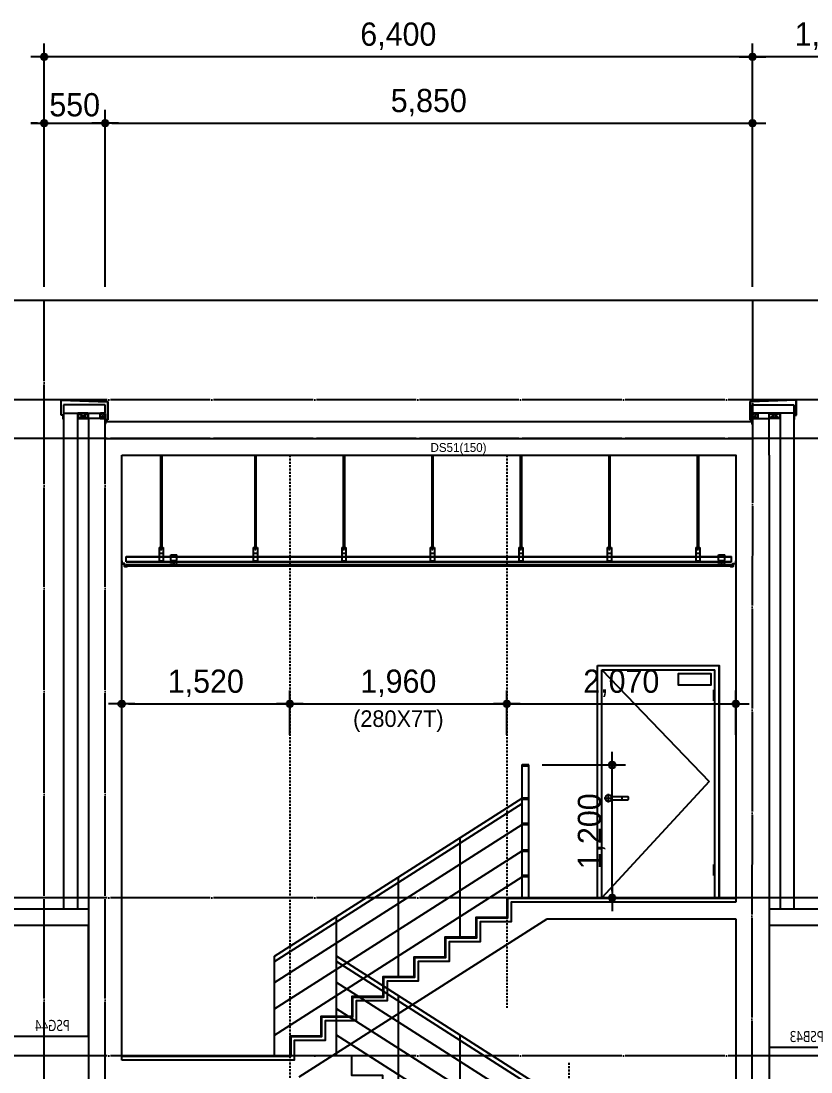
# Model space of a CAD drawing. Header units: millimetres. Extents: x 11948722 to 13111668, y -10771712 to -10232988.
# Drawn here: x 12511806 to 12518945, y -10537522 to -10528025 of the extents above; entities that cross this region are included whole.
import ezdxf
from ezdxf.enums import TextEntityAlignment as Align

# ---------------------------------------------------------------- set-up
doc = ezdxf.new("R2010")
doc.units = ezdxf.units.MM
doc.header["$LTSCALE"] = 150
doc.header["$MEASUREMENT"] = 0
for name, pattern in [('CEN', [6.2, 6, -0.1, 0, -0.1]), ('Xref-계단단면도$0$CENTERk1', [12.3, 10, -1, 0.3, -1]), ('Xref-계단단면도$0$H', [1, 0.6, -0.4]), ('Xref-계단단면도$0$HIDDEN', [0.375, 0.25, -0.125])]:
    doc.linetypes.add(name, pattern=pattern)
doc.layers.get('0').update_dxf_attribs({"linetype": 'CONTINUOUS'})
doc.layers.get('Defpoints').update_dxf_attribs({"color": 117, "linetype": 'CONTINUOUS'})
for name, color, linetype in [('252', 252, 'CONTINUOUS'), ('A-FIN-4', 9, 'CONTINUOUS'), ('A-중심선', 10, 'CEN'), ('CON-C', 2, 'CONTINUOUS'), ('ELE-8', 8, 'CONTINUOUS'), ('FIN-1', 9, 'CONTINUOUS'), ('PIR판넬', 4, 'CONTINUOUS'), ('Xref-계단단면도$0$3 dim0', 7, 'CONTINUOUS'), ('Xref-계단단면도$0$4', 4, 'CONTINUOUS'), ('Xref-계단단면도$0$8', 8, 'CONTINUOUS'), ('Xref-계단단면도$0$A-CEIL', 6, 'CONTINUOUS'), ('Xref-계단단면도$0$A-DIM', 7, 'CONTINUOUS'), ('Xref-계단단면도$0$CEN', 1, 'CONTINUOUS'), ('Xref-계단단면도$0$Dimtxt_011-237-1261', 253, 'CONTINUOUS'), ('Xref-계단단면도$0$FIN', 5, 'CONTINUOUS'), ('Xref-계단단면도$0$square', 143, 'CONTINUOUS'), ('Xref-계단단면도$0$stru_011-237-1261', 3, 'CONTINUOUS'), ('판넬_PIR 우레탄', 4, 'CONTINUOUS')]:
    doc.layers.add(name, color=color, linetype=linetype)
doc.styles.get("Standard").update_dxf_attribs({"font": 'NanumGothic.ttf'})
doc.styles.add('Xref-계단단면도$0$나눔고딕 Se', font='')
doc.styles.add('Xref-계단단면도$0$돋움', font='')
doc.styles.get('Xref-계단단면도$0$나눔고딕 Se').set_extended_font_data('Dotum')
doc.styles.get('Xref-계단단면도$0$돋움').set_extended_font_data('Dotum')
doc.dimstyles.new('Xref-계단단면도$0$A1-100', dxfattribs={"dimtxt": 3, "dimasz": 1, "dimexe": 2, "dimexo": 2, "dimgap": 1, "dimtad": 1, "dimdec": 0, "dimzin": 12, "dimdsep": 46, "dimlunit": 6, "dimtxsty": 'Xref-계단단면도$0$나눔고딕 Se', "dimblk1": 'Xref-계단단면도$0$DIMDOT', "dimblk2": 'Xref-계단단면도$0$DIMDOT', "dimsah": 1, "dimcen": -1, "dimdle": 2, "dimclrd": 256, "dimclre": 256, "dimclrt": 3, "dimadec": 0, "dimazin": 0, "dimtfac": 1, "dimtdec": 0, "dimtix": 1, "dimtmove": 2, "dimatfit": 3, "dimldrblk": 'Xref-계단단면도$0$DIMDOT', "dimfxl": 1, "dimtvp": 1, "dimtolj": 1, "dimtzin": 12, "dimlwd": -1, "dimlwe": -1, "dimarcsym": 0})

# ---------------------------------------------------------------- blocks, each defined once
blk = doc.blocks.new('Xref-계단단면도$0$DIMDOT')
at = {"color": 0}
blk.add_line((-2, 0), (2, 0), dxfattribs=at)
for radius in [0.5, 0.25]:
    blk.add_circle((0, 0), radius, dxfattribs=at)
blk = doc.blocks.new('*D956')
at = {"layer": 'Defpoints', "color": 0, "ltscale": 1200}
for p in [(12512015.8, -10528348.2), (12512015.8, -10530548.2), (12518415.8, -10530548.2)]:
    blk.add_point(p, dxfattribs=at)
at = {"layer": 'Xref-계단단면도$0$3 dim0'}
for p, q in [((12512015.8, -10530428.2), (12512015.8, -10528228.2)), ((12518415.8, -10530428.2), (12518415.8, -10528228.2)), ((12518355.8, -10528348.2), (12512075.8, -10528348.2))]:
    blk.add_line(p, q, dxfattribs=at)
at = {"layer": 'Xref-계단단면도$0$3 dim0', "ltscale": 1200, "xscale": 60, "yscale": 60, "zscale": 60, "rotation": 180}
blk.add_blockref('Xref-계단단면도$0$DIMDOT', (12512015.8, -10528348.2), dxfattribs=at)
at = {"layer": 'Xref-계단단면도$0$3 dim0', "ltscale": 1200, "xscale": 60, "yscale": 60, "zscale": 60}
blk.add_blockref('Xref-계단단면도$0$DIMDOT', (12518415.8, -10528348.2), dxfattribs=at)
at = {"layer": 'Xref-계단단면도$0$3 dim0', "color": 3, "ltscale": 1200, "insert": (12515215.8, -10528162.8), "char_height": 210, "attachment_point": 5, "style": 'Xref-계단단면도$0$나눔고딕 Se'}
blk.add_mtext('\\A1;6,400', dxfattribs=at)
blk = doc.blocks.new('*D961')
at = {"layer": 'Defpoints', "color": 0, "ltscale": 1200}
for p in [(12512565.8, -10528948.2), (12512015.8, -10530548.2), (12512565.8, -10530548.2)]:
    blk.add_point(p, dxfattribs=at)
at = {"layer": 'Xref-계단단면도$0$3 dim0'}
for p, q in [((12512015.8, -10530428.2), (12512015.8, -10528828.2)), ((12512565.8, -10530428.2), (12512565.8, -10528828.2)), ((12511955.8, -10528948.2), (12511895.8, -10528948.2)), ((12512015.8, -10528948.2), (12512565.8, -10528948.2)), ((12512625.8, -10528948.2), (12512685.8, -10528948.2))]:
    blk.add_line(p, q, dxfattribs=at)
at = {"layer": 'Xref-계단단면도$0$3 dim0', "ltscale": 1200, "xscale": 60, "yscale": 60, "zscale": 60}
blk.add_blockref('Xref-계단단면도$0$DIMDOT', (12512015.8, -10528948.2), dxfattribs=at)
at = {"layer": 'Xref-계단단면도$0$3 dim0', "ltscale": 1200, "xscale": 60, "yscale": 60, "zscale": 60, "rotation": 180}
blk.add_blockref('Xref-계단단면도$0$DIMDOT', (12512565.8, -10528948.2), dxfattribs=at)
at = {"layer": 'Xref-계단단면도$0$3 dim0', "color": 3, "ltscale": 1200, "insert": (12512290.8, -10528783), "char_height": 210, "attachment_point": 5, "style": 'Xref-계단단면도$0$나눔고딕 Se'}
blk.add_mtext('\\A1;550', dxfattribs=at)
blk = doc.blocks.new('*D962')
at = {"layer": 'Defpoints', "color": 0, "ltscale": 1200}
for p in [(12518415.8, -10528948.2), (12512565.8, -10530548.2), (12518415.8, -10530548.2)]:
    blk.add_point(p, dxfattribs=at)
at = {"layer": 'Xref-계단단면도$0$3 dim0'}
for p, q in [((12512565.8, -10530428.2), (12512565.8, -10528828.2)), ((12518415.8, -10530428.2), (12518415.8, -10528828.2)), ((12512625.8, -10528948.2), (12518355.8, -10528948.2))]:
    blk.add_line(p, q, dxfattribs=at)
at = {"layer": 'Xref-계단단면도$0$3 dim0', "ltscale": 1200, "xscale": 60, "yscale": 60, "zscale": 60, "rotation": 180}
blk.add_blockref('Xref-계단단면도$0$DIMDOT', (12512565.8, -10528948.2), dxfattribs=at)
at = {"layer": 'Xref-계단단면도$0$3 dim0', "ltscale": 1200, "xscale": 60, "yscale": 60, "zscale": 60}
blk.add_blockref('Xref-계단단면도$0$DIMDOT', (12518415.8, -10528948.2), dxfattribs=at)
at = {"layer": 'Xref-계단단면도$0$3 dim0', "color": 3, "ltscale": 1200, "insert": (12515490.8, -10528762.8), "char_height": 210, "attachment_point": 5, "style": 'Xref-계단단면도$0$나눔고딕 Se'}
blk.add_mtext('\\A1;5,850', dxfattribs=at)
blk = doc.blocks.new('*D1027')
at = {"layer": 'Defpoints', "color": 0, "lineweight": -3, "ltscale": 1200}
for p in [(12514235.8, -10534195.8), (12512715.8, -10534595.8), (12514235.8, -10534595.8)]:
    blk.add_point(p, dxfattribs=at)
at = {"layer": 'Xref-계단단면도$0$3 dim0'}
for p, q in [((12512715.8, -10534475.8), (12512715.8, -10534075.8)), ((12514235.8, -10534475.8), (12514235.8, -10534075.8)), ((12512775.8, -10534195.8), (12514175.8, -10534195.8))]:
    blk.add_line(p, q, dxfattribs=at)
at = {"layer": 'Xref-계단단면도$0$3 dim0', "ltscale": 1200, "xscale": 60, "yscale": 60, "zscale": 60, "rotation": 180}
blk.add_blockref('Xref-계단단면도$0$DIMDOT', (12512715.8, -10534195.8), dxfattribs=at)
at = {"layer": 'Xref-계단단면도$0$3 dim0', "ltscale": 1200, "xscale": 60, "yscale": 60, "zscale": 60}
blk.add_blockref('Xref-계단단면도$0$DIMDOT', (12514235.8, -10534195.8), dxfattribs=at)
at = {"layer": 'Xref-계단단면도$0$3 dim0', "color": 3, "ltscale": 1200, "insert": (12513475.8, -10534010.4), "char_height": 210, "attachment_point": 5, "style": 'Xref-계단단면도$0$나눔고딕 Se'}
blk.add_mtext('\\A1;1,520', dxfattribs=at)
blk = doc.blocks.new('*D1028')
at = {"layer": 'Defpoints', "color": 0, "lineweight": -3, "ltscale": 1200}
for p in [(12516195.8, -10534195.8), (12514235.8, -10534595.8), (12516195.8, -10534595.8)]:
    blk.add_point(p, dxfattribs=at)
at = {"layer": 'Xref-계단단면도$0$3 dim0'}
for p, q in [((12514235.8, -10534475.8), (12514235.8, -10534075.8)), ((12516195.8, -10534475.8), (12516195.8, -10534075.8)), ((12514295.8, -10534195.8), (12516135.8, -10534195.8))]:
    blk.add_line(p, q, dxfattribs=at)
at = {"layer": 'Xref-계단단면도$0$3 dim0', "ltscale": 1200, "xscale": 60, "yscale": 60, "zscale": 60, "rotation": 180}
blk.add_blockref('Xref-계단단면도$0$DIMDOT', (12514235.8, -10534195.8), dxfattribs=at)
at = {"layer": 'Xref-계단단면도$0$3 dim0', "ltscale": 1200, "xscale": 60, "yscale": 60, "zscale": 60}
blk.add_blockref('Xref-계단단면도$0$DIMDOT', (12516195.8, -10534195.8), dxfattribs=at)
at = {"layer": 'Xref-계단단면도$0$3 dim0', "color": 3, "ltscale": 1200, "char_height": 210, "attachment_point": 5, "style": 'Xref-계단단면도$0$나눔고딕 Se'}
for s, insert in [('\\A1;1,960', (12515215.8, -10534010.4)), ('\\H0.714286x;(280X7T)', (12515215.8, -10534352))]:
    blk.add_mtext(s, dxfattribs=dict(at, insert=insert))
blk = doc.blocks.new('*D1029')
at = {"layer": 'Defpoints', "color": 0, "lineweight": -3, "ltscale": 1200}
for p in [(12518265.8, -10534195.8), (12516195.8, -10534595.8), (12518265.8, -10534595.8)]:
    blk.add_point(p, dxfattribs=at)
at = {"layer": 'Xref-계단단면도$0$3 dim0'}
for p, q in [((12516195.8, -10534475.8), (12516195.8, -10534075.8)), ((12518265.8, -10534475.8), (12518265.8, -10534075.8)), ((12516255.8, -10534195.8), (12518205.8, -10534195.8))]:
    blk.add_line(p, q, dxfattribs=at)
at = {"layer": 'Xref-계단단면도$0$3 dim0', "ltscale": 1200, "xscale": 60, "yscale": 60, "zscale": 60, "rotation": 180}
blk.add_blockref('Xref-계단단면도$0$DIMDOT', (12516195.8, -10534195.8), dxfattribs=at)
at = {"layer": 'Xref-계단단면도$0$3 dim0', "ltscale": 1200, "xscale": 60, "yscale": 60, "zscale": 60}
blk.add_blockref('Xref-계단단면도$0$DIMDOT', (12518265.8, -10534195.8), dxfattribs=at)
at = {"layer": 'Xref-계단단면도$0$3 dim0', "color": 3, "ltscale": 1200, "insert": (12517230.8, -10534010.4), "char_height": 210, "attachment_point": 5, "style": 'Xref-계단단면도$0$나눔고딕 Se'}
blk.add_mtext('\\A1;2,070', dxfattribs=at)
blk = doc.blocks.new('A$C52377B3B')
at = {"layer": 'ELE-8', "ltscale": 300}
for p, q in [((-1100, 2100), (0, 2100)), ((-1100, 0), (-1100, 2100)), ((0, 0), (0, 2100)), ((-1060, 2060), (-90, 1050)), ((-1060, 2060), (-40, 2060)), ((-1060, 0), (-1060, 2060)), ((-40, 0), (-40, 2060)), ((-50, 1880), (-40, 1880)), ((-50, 1780), (-50, 1880)), ((-50, 1780), (-40, 1780)), ((-90, 1050), (-1060, 0)), ((-1040.2, 900), (-960.2, 900)), ((-1000.2, 860), (-1000.2, 940)), ((-974.2, 915), (-824.2, 915)), ((-974.2, 885), (-824.2, 885)), ((-50, 300), (-40, 300)), ((-50, 200), (-50, 300)), ((-50, 200), (-40, 200)), ((-1100, 0), (0, 0))]:
    blk.add_line(p, q, dxfattribs=at)
blk.add_lwpolyline([(-371.5, 2022.7), (-371.5, 1923.7, 0.414214), (-371, 1923.2), (-72, 1923.2, 0.414214), (-71.5, 1923.7), (-71.5, 2022.7, 0.414214), (-72, 2023.2), (-371, 2023.2, 0.414214)], format="xyb", close=True, dxfattribs=at)
blk.add_circle((-1000.2, 900), 30, dxfattribs=at)
for start, end in [(150, 210), (330, 30)]:
    blk.add_arc((-850.2, 900), 30, start, end, dxfattribs=at)
blk = doc.blocks.new('*D1045')
at = {"layer": 'Defpoints', "color": 0, "ltscale": 1200}
for p in [(12518415.8, -10528348.2), (12518415.8, -10530548.2), (12519865.8, -10530548.2)]:
    blk.add_point(p, dxfattribs=at)
at = {"layer": 'Xref-계단단면도$0$3 dim0'}
for p, q in [((12518415.8, -10530428.2), (12518415.8, -10528228.2)), ((12519865.8, -10530428.2), (12519865.8, -10528228.2)), ((12519805.8, -10528348.2), (12518475.8, -10528348.2))]:
    blk.add_line(p, q, dxfattribs=at)
at = {"layer": 'Xref-계단단면도$0$3 dim0', "ltscale": 1200, "xscale": 60, "yscale": 60, "zscale": 60, "rotation": 180}
blk.add_blockref('Xref-계단단면도$0$DIMDOT', (12518415.8, -10528348.2), dxfattribs=at)
at = {"layer": 'Xref-계단단면도$0$3 dim0', "ltscale": 1200, "xscale": 60, "yscale": 60, "zscale": 60}
blk.add_blockref('Xref-계단단면도$0$DIMDOT', (12519865.8, -10528348.2), dxfattribs=at)
at = {"layer": 'Xref-계단단면도$0$3 dim0', "color": 3, "ltscale": 1200, "insert": (12519140.8, -10528162.8), "char_height": 210, "attachment_point": 5, "style": 'Xref-계단단면도$0$나눔고딕 Se'}
blk.add_mtext('\\A1;1,450', dxfattribs=at)
blk = doc.blocks.new('Xref-계단단면도$0$square100x50')
at = {"layer": 'Xref-계단단면도$0$CEN', "linetype": 'Xref-계단단면도$0$CENTERk1', "ltscale": 0.01}
for p, q in [((-45.4, 45.4), (45.4, 4.6)), ((-45.4, 4.6), (45.2, 45.2))]:
    blk.add_line(p, q, dxfattribs=at)
at = {"layer": 'Xref-계단단면도$0$stru_011-237-1261'}
for points in [[(50, 42, 0.414214), (42, 50), (-42, 50, 0.414214), (-50, 42), (-50, 8, 0.414214), (-42, 0), (42, 0, 0.414214), (50, 8)], [(46.8, 42, 0.414214), (42, 46.8), (-42, 46.8, 0.414214), (-46.8, 42), (-46.8, 8, 0.414214), (-42, 3.2), (42, 3.2, 0.414214), (46.8, 8)]]:
    blk.add_lwpolyline(points, format="xyb", close=True, dxfattribs=at)
blk = doc.blocks.new('Xref-계단단면도$0$square50x50x2.3')
at = {"layer": 'Xref-계단단면도$0$CEN', "linetype": 'Xref-계단단면도$0$CENTERk1', "ltscale": 0.01}
for p, q in [((-20.4, 4.6), (20.4, 45.4)), ((-20.2, 45.2), (20.4, 4.6))]:
    blk.add_line(p, q, dxfattribs=at)
at = {"layer": 'Xref-계단단면도$0$stru_011-237-1261'}
for points in [[(-17, 50, 0.414214), (-25, 42), (-25, 8, 0.414214), (-17, 0), (17, 0, 0.414214), (25, 8), (25, 42, 0.414214), (17, 50)], [(-17, 3.2), (17, 3.2, 0.414214), (21.8, 8), (21.8, 42, 0.414214), (17, 46.8), (-17, 46.8, 0.414214), (-21.8, 42), (-21.8, 8, 0.414214)]]:
    blk.add_lwpolyline(points, format="xyb", close=True, dxfattribs=at)
blk = doc.blocks.new('PSG44')
at = {"layer": 'CON-C', "ltscale": 1200, "flags": 128}
blk.add_lwpolyline([(-400, 0), (-400, 1000), (300, 1000), (300, 560), (400, 560), (400, 0)], close=True, dxfattribs=at)
at = {"layer": 'Defpoints', "color": 1, "width": 0.8}
blk.add_text('PSG44', height=99.79, dxfattribs=at).set_placement((-230.5, 96.4), align=Align.MIDDLE_LEFT)
blk = doc.blocks.new('PSB43')
at = {"layer": 'CON-C', "ltscale": 1200, "flags": 128}
blk.add_lwpolyline([(-350, 0), (-350, 660), (-250, 660), (-250, 1100), (350, 1100), (350, 0)], close=True, dxfattribs=at)
at = {"layer": 'Defpoints', "color": 1, "width": 0.8}
blk.add_text('PSB43', height=99.79, dxfattribs=at).set_placement((-144, 96.4), align=Align.MIDDLE_LEFT)
blk = doc.blocks.new('zw$3F14')
at = {"layer": 'Xref-계단단면도$0$A-CEIL', "ltscale": 1200}
for p, q in [((0, 0), (0, 1200)), ((60, 0), (60, 1200))]:
    blk.add_line(p, q, dxfattribs=at)
at = {"layer": 'Xref-계단단면도$0$A-CEIL', "color": 4, "ltscale": 1200}
for points in [[(60, 1200), (0, 1200), (0, 1191), (60, 1191)], [(60, 900), (0, 900), (0, 891), (60, 891)], [(60, 670), (0, 670), (0, 661), (60, 661)], [(60, 430), (0, 430), (0, 421), (60, 421)], [(60, 200), (0, 200), (0, 191), (60, 191)]]:
    blk.add_lwpolyline(points, close=True, dxfattribs=at)
blk = doc.blocks.new('*D3537')
at = {"layer": 'Defpoints', "color": 0, "lineweight": -3, "ltscale": 1200}
for p in [(12516395.8, -10534748.2), (12517147.8, -10534748.2), (12516395.8, -10535948.2)]:
    blk.add_point(p, dxfattribs=at)
at = {"layer": 'Xref-계단단면도$0$3 dim0'}
for p, q in [((12516515.8, -10534748.2), (12517267.8, -10534748.2)), ((12517147.8, -10535888.2), (12517147.8, -10534808.2)), ((12516515.8, -10535948.2), (12517267.8, -10535948.2))]:
    blk.add_line(p, q, dxfattribs=at)
at = {"layer": 'Xref-계단단면도$0$3 dim0', "ltscale": 1200, "xscale": 60, "yscale": 60, "zscale": 60}
for p, rotation in [((12517147.8, -10534748.2), 90), ((12517147.8, -10535948.2), 270)]:
    blk.add_blockref('Xref-계단단면도$0$DIMDOT', p, dxfattribs=dict(at, rotation=rotation))
at = {"layer": 'Xref-계단단면도$0$3 dim0', "color": 3, "ltscale": 1200, "insert": (12516962.4, -10535348.2), "char_height": 210, "attachment_point": 5, "rotation": 90, "style": 'Xref-계단단면도$0$나눔고딕 Se'}
blk.add_mtext('\\A1;1,200', dxfattribs=at)

msp = doc.modelspace()

# ---------------------------------------------------------------- linework, layer by layer
at = {"layer": '252', "ltscale": 1200, "flags": 128}
msp.add_lwpolyline([(12517015.8, -10533848.2), (12518115.8, -10533848.2), (12518115.8, -10535948.2), (12517015.8, -10535948.2)], close=True, dxfattribs=at)
at = {"layer": 'A-FIN-4'}
for p, q in [((12518415.8, -10531648.2), (12512565.8, -10531648.2)), ((12506120.5, -10536048.2), (12512415.8, -10536048.2)), ((12518565.8, -10536048.2), (12523746.5, -10536048.2))]:
    msp.add_line(p, q, dxfattribs=at)
at = {"layer": 'A-중심선'}
for p, q in [((12512015.8, -10579644.2), (12512015.8, -10530548.2)), ((12518417.1, -10530548.2), (12518365.8, -10579644.2)), ((12523746.5, -10531448.2), (12506120.5, -10531448.2)), ((12523746.5, -10531798.2), (12506120.5, -10531798.2)), ((12512565.8, -10579644.2), (12512565.8, -10531805.3)), ((12523746.5, -10535948.2), (12506120.5, -10535948.2)), ((12523746.5, -10537376.7), (12506120.5, -10537376.7))]:
    msp.add_line(p, q, dxfattribs=at)
at = {"layer": 'CON-C', "ltscale": 1200}
for p, q in [((12512415.8, -10531618.2), (12512415.8, -10535978.2)), ((12512565.8, -10531618.2), (12512415.8, -10531618.2)), ((12512565.8, -10531798.2), (12512565.8, -10531618.2)), ((12518415.8, -10531618.2), (12518415.8, -10531798.2)), ((12518415.8, -10531618.2), (12518565.8, -10531618.2)), ((12518565.8, -10531948.2), (12518565.8, -10531618.2)), ((12512565.8, -10531798.2), (12518415.8, -10531798.2)), ((12518565.8, -10531948.2), (12518565.8, -10565948.2)), ((12512415.8, -10535978.2), (12512415.8, -10543848.2)), ((12514319.5, -10537566.7), (12516559.5, -10536138.2)), ((12516559.5, -10536138.2), (12518265.8, -10536138.2))]:
    msp.add_line(p, q, dxfattribs=at)
for points in [[(12512715.8, -10531948.2), (12518265.8, -10531948.2), (12518265.8, -10535988.2)], [(12512715.8, -10537416.7), (12512715.8, -10531948.2)], [(12518265.8, -10536138.2), (12518265.8, -10538845.3)]]:
    msp.add_lwpolyline(points, dxfattribs=at)
at = {"layer": 'CON-C', "ltscale": 1200, "flags": 128}
msp.add_lwpolyline([(12518265.8, -10535988.2), (12516235.8, -10535988.2), (12516235.8, -10536166.7), (12515955.8, -10536166.7), (12515955.8, -10536345.3), (12515675.8, -10536345.3), (12515675.8, -10536523.9), (12515395.8, -10536523.9), (12515395.8, -10536702.4), (12515115.8, -10536702.4), (12515115.8, -10536881), (12514835.8, -10536881), (12514835.8, -10537059.6), (12514555.8, -10537059.6), (12514555.8, -10537238.2), (12514275.8, -10537238.2), (12514275.8, -10537416.7), (12512715.8, -10537416.7)], dxfattribs=at)
at = {"layer": 'Defpoints', "ltscale": 1200}
msp.add_lwpolyline([(12506120.5, -10530548.2), (12523746.5, -10530548.2), (12523746.5, -10580206.1), (12506120.5, -10580206.1)], close=True, dxfattribs=at)
at = {"layer": 'ELE-8', "ltscale": 300}
for p, q in [((12516895.8, -10537905.3), (12514655.8, -10536476.7)), ((12514655.8, -10537376.7), (12514655.8, -10536476.7)), ((12516895.8, -10537952.7), (12514655.8, -10536524.2)), ((12516895.8, -10538142.5), (12514655.8, -10536713.9)), ((12515215.8, -10537733.9), (12515215.8, -10536833.9)), ((12516895.8, -10538379.7), (12514655.8, -10536951.2)), ((12516895.8, -10538616.9), (12514655.8, -10537188.4)), ((12515775.8, -10538091), (12515775.8, -10537191))]:
    msp.add_line(p, q, dxfattribs=at)
at = {"layer": 'ELE-8', "ltscale": 300, "flags": 128}
msp.add_lwpolyline([(12518265.8, -10538805.3), (12516755.8, -10538805.3), (12516755.8, -10538626.7), (12516475.8, -10538626.7), (12516475.8, -10538448.2), (12516195.8, -10538448.2), (12516195.8, -10538269.6), (12515915.8, -10538269.6), (12515915.8, -10538091), (12515635.8, -10538091), (12515635.8, -10537912.4), (12515355.8, -10537912.4), (12515355.8, -10537733.9), (12515075.8, -10537733.9), (12515075.8, -10537555.3), (12514795.8, -10537555.3), (12514795.8, -10537376.7), (12512715.8, -10537376.7)], dxfattribs=at)
at = {"layer": 'FIN-1'}
for p, q in [((12512167.3, -10531448.2), (12512589.7, -10531464.8)), ((12512167.3, -10531588.2), (12512167.3, -10531448.2)), ((12512169.7, -10531450.7), (12512587.3, -10531467.1)), ((12512169.7, -10531585.8), (12512169.7, -10531450.7)), ((12518814.3, -10531448.2), (12518391.8, -10531464.8)), ((12518811.9, -10531450.7), (12518394.2, -10531467.1)), ((12518811.9, -10531585.8), (12518811.9, -10531450.7)), ((12518814.3, -10531588.2), (12518814.3, -10531448.2)), ((12512587.3, -10531467.1), (12512587.3, -10531626.3)), ((12512589.7, -10531464.8), (12512589.7, -10531628.7)), ((12518391.8, -10531464.8), (12518391.8, -10531628.7)), ((12518394.2, -10531467.1), (12518394.2, -10531626.3)), ((12512186, -10531588.2), (12512167.3, -10531588.2)), ((12512188.4, -10531585.8), (12512169.7, -10531585.8)), ((12512186, -10531621.1), (12512186, -10531588.2)), ((12512188.4, -10531621.1), (12512188.4, -10531585.8)), ((12512188.4, -10531606.1), (12512190.8, -10531606.1)), ((12512190.8, -10531606.1), (12512190.8, -10531621.1)), ((12512587.3, -10531626.3), (12512568.2, -10531626.3)), ((12512568.2, -10531626.3), (12512568.2, -10531662.9)), ((12512589.7, -10531628.7), (12512570.6, -10531628.7)), ((12512570.6, -10531628.7), (12512570.6, -10531662.9)), ((12518391.8, -10531628.7), (12518411, -10531628.7)), ((12518394.2, -10531626.3), (12518413.4, -10531626.3)), ((12518411, -10531628.7), (12518411, -10531662.9)), ((12518413.4, -10531626.3), (12518413.4, -10531662.9)), ((12518793.2, -10531606.1), (12518790.8, -10531606.1)), ((12518790.8, -10531606.1), (12518790.8, -10531621.1)), ((12518793.2, -10531585.8), (12518811.9, -10531585.8)), ((12518793.2, -10531621.1), (12518793.2, -10531585.8)), ((12518795.6, -10531588.2), (12518814.3, -10531588.2)), ((12518795.6, -10531621.1), (12518795.6, -10531588.2)), ((12512565.8, -10531647.9), (12512568.2, -10531647.9)), ((12518415.8, -10531647.9), (12518413.4, -10531647.9))]:
    msp.add_line(p, q, dxfattribs=at)
for centre in [(12512188.4, -10531621.1), (12518793.2, -10531621.1), (12512568.2, -10531662.9), (12518413.4, -10531662.9)]:
    msp.add_arc(centre, 2.4, 180, 0, dxfattribs=at)
at = {"layer": 'PIR판넬'}
for p, q in [((12512190.8, -10531493.2), (12512190.8, -10536048.2)), ((12518790.8, -10531493.2), (12518790.8, -10536048.2)), ((12512315.8, -10531568.2), (12512315.8, -10536048.2)), ((12518665.8, -10531568.2), (12518665.8, -10536048.2))]:
    msp.add_line(p, q, dxfattribs=at)
at = {"layer": 'Xref-계단단면도$0$4', "ltscale": 0.1}
for points in [[(12512765.8, -10532954.2), (12512765.8, -10532948.2), (12512764.8, -10532948.2), (12512764.8, -10532953.2), (12512741.8, -10532953.2), (12512741.8, -10532928.2), (12512716.8, -10532928.2), (12512716.8, -10532904.2), (12512715.8, -10532904.2), (12512715.8, -10532929.2), (12512740.8, -10532929.2), (12512740.8, -10532954.2), (12512765.8, -10532954.2)], [(12518215.8, -10532954.2), (12518215.8, -10532948.2), (12518216.8, -10532948.2), (12518216.8, -10532953.2), (12518239.8, -10532953.2), (12518239.8, -10532928.2), (12518264.8, -10532928.2), (12518264.8, -10532904.2), (12518265.8, -10532904.2), (12518265.8, -10532929.2), (12518240.8, -10532929.2), (12518240.8, -10532954.2), (12518215.8, -10532954.2)]]:
    msp.add_lwpolyline(points, dxfattribs=at)
at = {"layer": 'Xref-계단단면도$0$8'}
for p, q in [((12513067.4, -10531948.2), (12513067.4, -10532779.4)), ((12513078.6, -10531948.2), (12513078.6, -10532779.4)), ((12513917.4, -10531948.2), (12513917.4, -10532779.4)), ((12513928.6, -10531948.2), (12513928.6, -10532779.4)), ((12514717.4, -10531948.2), (12514717.4, -10532779.4)), ((12514728.6, -10531948.2), (12514728.6, -10532779.4)), ((12515517.4, -10531948.2), (12515517.4, -10532779.4)), ((12515528.6, -10531948.2), (12515528.6, -10532779.4)), ((12516317.4, -10531948.2), (12516317.4, -10532779.4)), ((12516328.6, -10531948.2), (12516328.6, -10532779.4)), ((12517117.4, -10531948.2), (12517117.4, -10532779.4)), ((12517128.6, -10531948.2), (12517128.6, -10532779.4)), ((12517917.4, -10531948.2), (12517917.4, -10532779.4)), ((12517928.6, -10531948.2), (12517928.6, -10532779.4)), ((12513061.7, -10532779.4), (12513084.2, -10532779.4)), ((12513061.7, -10532779.4), (12513061.7, -10532783.2)), ((12513065.5, -10532779.4), (12513065.5, -10532783.2)), ((12513067.4, -10532774.4), (12513078.6, -10532774.4)), ((12513067.4, -10532776.9), (12513078.6, -10532776.9)), ((12513080.5, -10532779.4), (12513080.5, -10532783.2)), ((12513084.2, -10532779.4), (12513084.2, -10532783.2)), ((12513911.7, -10532779.4), (12513934.2, -10532779.4)), ((12513911.7, -10532779.4), (12513911.7, -10532783.2)), ((12513915.5, -10532779.4), (12513915.5, -10532783.2)), ((12513917.4, -10532774.4), (12513928.6, -10532774.4)), ((12513917.4, -10532776.9), (12513928.6, -10532776.9)), ((12513930.5, -10532779.4), (12513930.5, -10532783.2)), ((12513934.2, -10532779.4), (12513934.2, -10532783.2)), ((12514711.7, -10532779.4), (12514734.2, -10532779.4)), ((12514711.7, -10532779.4), (12514711.7, -10532783.2)), ((12514715.5, -10532779.4), (12514715.5, -10532783.2)), ((12514717.4, -10532774.4), (12514728.6, -10532774.4)), ((12514717.4, -10532776.9), (12514728.6, -10532776.9)), ((12514730.5, -10532779.4), (12514730.5, -10532783.2)), ((12514734.2, -10532779.4), (12514734.2, -10532783.2)), ((12515511.7, -10532779.4), (12515534.2, -10532779.4)), ((12515511.7, -10532779.4), (12515511.7, -10532783.2)), ((12515515.5, -10532779.4), (12515515.5, -10532783.2)), ((12515517.4, -10532774.4), (12515528.6, -10532774.4)), ((12515517.4, -10532776.9), (12515528.6, -10532776.9)), ((12515530.5, -10532779.4), (12515530.5, -10532783.2)), ((12515534.2, -10532779.4), (12515534.2, -10532783.2)), ((12516311.7, -10532779.4), (12516334.2, -10532779.4)), ((12516311.7, -10532779.4), (12516311.7, -10532783.2)), ((12516315.5, -10532779.4), (12516315.5, -10532783.2)), ((12516317.4, -10532774.4), (12516328.6, -10532774.4)), ((12516317.4, -10532776.9), (12516328.6, -10532776.9)), ((12516330.5, -10532779.4), (12516330.5, -10532783.2)), ((12516334.2, -10532779.4), (12516334.2, -10532783.2)), ((12517111.7, -10532779.4), (12517134.2, -10532779.4)), ((12517111.7, -10532779.4), (12517111.7, -10532783.2)), ((12517115.5, -10532779.4), (12517115.5, -10532783.2)), ((12517117.4, -10532774.4), (12517128.6, -10532774.4)), ((12517117.4, -10532776.9), (12517128.6, -10532776.9)), ((12517130.5, -10532779.4), (12517130.5, -10532783.2)), ((12517134.2, -10532779.4), (12517134.2, -10532783.2)), ((12517911.7, -10532779.4), (12517934.2, -10532779.4)), ((12517911.7, -10532779.4), (12517911.7, -10532783.2)), ((12517915.5, -10532779.4), (12517915.5, -10532783.2)), ((12517917.4, -10532774.4), (12517928.6, -10532774.4)), ((12517917.4, -10532776.9), (12517928.6, -10532776.9)), ((12517930.5, -10532779.4), (12517930.5, -10532783.2)), ((12517934.2, -10532779.4), (12517934.2, -10532783.2)), ((12513054.2, -10532783.2), (12513054.2, -10532901.9)), ((12513054.2, -10532783.2), (12513091.7, -10532783.2)), ((12513054.2, -10532786.9), (12513091.7, -10532786.9)), ((12513054.2, -10532833.2), (12513091.7, -10532833.2)), ((12513061.7, -10532786.9), (12513061.7, -10532790.7)), ((12513061.7, -10532790.7), (12513084.2, -10532790.7)), ((12513065.5, -10532786.9), (12513065.5, -10532790.7)), ((12513067.4, -10532790.7), (12513067.4, -10532801.9)), ((12513067.4, -10532791.9), (12513078.6, -10532791.9)), ((12513067.4, -10532794.4), (12513078.6, -10532794.4)), ((12513067.4, -10532796.9), (12513078.6, -10532796.9)), ((12513067.4, -10532799.4), (12513078.6, -10532799.4)), ((12513067.4, -10532799.4), (12513078.6, -10532799.4)), ((12513067.4, -10532801.9), (12513078.6, -10532801.9)), ((12513078.6, -10532790.7), (12513078.6, -10532801.9)), ((12513080.5, -10532786.9), (12513080.5, -10532790.7)), ((12513084.2, -10532786.9), (12513084.2, -10532790.7)), ((12513091.7, -10532783.2), (12513091.7, -10532901.9)), ((12513159, -10532849.4), (12513215.2, -10532849.4)), ((12513159, -10532893.2), (12513159, -10532849.4)), ((12513159, -10532851.9), (12513215.2, -10532851.9)), ((12513159, -10532860.7), (12513162.7, -10532860.7)), ((12513164.7, -10532860.7), (12513167.7, -10532860.7)), ((12513167.7, -10532854.7), (12513167.7, -10532849.4)), ((12513167.7, -10532860.7), (12513167.7, -10532856.4)), ((12513182.7, -10532854.7), (12513182.7, -10532849.4)), ((12513182.7, -10532860.7), (12513182.7, -10532856.4)), ((12513182.7, -10532860.7), (12513185.8, -10532860.7)), ((12513187.5, -10532860.7), (12513191.5, -10532860.7)), ((12513191.5, -10532854.7), (12513191.5, -10532849.4)), ((12513191.5, -10532860.7), (12513191.5, -10532856.4)), ((12513206.5, -10532854.7), (12513206.5, -10532849.4)), ((12513206.5, -10532860.7), (12513206.5, -10532856.4)), ((12513206.5, -10532860.7), (12513210.3, -10532860.7)), ((12513211.6, -10532860.7), (12513215.2, -10532860.7)), ((12513215.2, -10532893.2), (12513215.2, -10532849.4)), ((12513904.2, -10532783.2), (12513904.2, -10532901.9)), ((12513904.2, -10532783.2), (12513941.7, -10532783.2)), ((12513904.2, -10532786.9), (12513941.7, -10532786.9)), ((12513904.2, -10532833.2), (12513941.7, -10532833.2)), ((12513911.7, -10532786.9), (12513911.7, -10532790.7)), ((12513911.7, -10532790.7), (12513934.2, -10532790.7)), ((12513915.5, -10532786.9), (12513915.5, -10532790.7)), ((12513917.4, -10532790.7), (12513917.4, -10532801.9)), ((12513917.4, -10532791.9), (12513928.6, -10532791.9)), ((12513917.4, -10532794.4), (12513928.6, -10532794.4)), ((12513917.4, -10532796.9), (12513928.6, -10532796.9)), ((12513917.4, -10532799.4), (12513928.6, -10532799.4)), ((12513917.4, -10532799.4), (12513928.6, -10532799.4)), ((12513917.4, -10532801.9), (12513928.6, -10532801.9)), ((12513928.6, -10532790.7), (12513928.6, -10532801.9)), ((12513930.5, -10532786.9), (12513930.5, -10532790.7)), ((12513934.2, -10532786.9), (12513934.2, -10532790.7)), ((12513941.7, -10532783.2), (12513941.7, -10532901.9)), ((12514704.2, -10532783.2), (12514704.2, -10532901.9)), ((12514704.2, -10532783.2), (12514741.7, -10532783.2)), ((12514704.2, -10532786.9), (12514741.7, -10532786.9)), ((12514704.2, -10532833.2), (12514741.7, -10532833.2)), ((12514711.7, -10532786.9), (12514711.7, -10532790.7)), ((12514711.7, -10532790.7), (12514734.2, -10532790.7)), ((12514715.5, -10532786.9), (12514715.5, -10532790.7)), ((12514717.4, -10532790.7), (12514717.4, -10532801.9)), ((12514717.4, -10532791.9), (12514728.6, -10532791.9)), ((12514717.4, -10532794.4), (12514728.6, -10532794.4)), ((12514717.4, -10532796.9), (12514728.6, -10532796.9)), ((12514717.4, -10532799.4), (12514728.6, -10532799.4)), ((12514717.4, -10532799.4), (12514728.6, -10532799.4)), ((12514717.4, -10532801.9), (12514728.6, -10532801.9)), ((12514728.6, -10532790.7), (12514728.6, -10532801.9)), ((12514730.5, -10532786.9), (12514730.5, -10532790.7)), ((12514734.2, -10532786.9), (12514734.2, -10532790.7)), ((12514741.7, -10532783.2), (12514741.7, -10532901.9)), ((12515504.2, -10532783.2), (12515504.2, -10532901.9)), ((12515504.2, -10532783.2), (12515541.7, -10532783.2)), ((12515504.2, -10532786.9), (12515541.7, -10532786.9)), ((12515504.2, -10532833.2), (12515541.7, -10532833.2)), ((12515511.7, -10532786.9), (12515511.7, -10532790.7)), ((12515511.7, -10532790.7), (12515534.2, -10532790.7)), ((12515515.5, -10532786.9), (12515515.5, -10532790.7)), ((12515517.4, -10532790.7), (12515517.4, -10532801.9)), ((12515517.4, -10532791.9), (12515528.6, -10532791.9)), ((12515517.4, -10532794.4), (12515528.6, -10532794.4)), ((12515517.4, -10532796.9), (12515528.6, -10532796.9)), ((12515517.4, -10532799.4), (12515528.6, -10532799.4)), ((12515517.4, -10532799.4), (12515528.6, -10532799.4)), ((12515517.4, -10532801.9), (12515528.6, -10532801.9)), ((12515528.6, -10532790.7), (12515528.6, -10532801.9)), ((12515530.5, -10532786.9), (12515530.5, -10532790.7)), ((12515534.2, -10532786.9), (12515534.2, -10532790.7)), ((12515541.7, -10532783.2), (12515541.7, -10532901.9)), ((12516304.2, -10532783.2), (12516304.2, -10532901.9)), ((12516304.2, -10532783.2), (12516341.7, -10532783.2)), ((12516304.2, -10532786.9), (12516341.7, -10532786.9)), ((12516304.2, -10532833.2), (12516341.7, -10532833.2)), ((12516311.7, -10532786.9), (12516311.7, -10532790.7)), ((12516311.7, -10532790.7), (12516334.2, -10532790.7)), ((12516315.5, -10532786.9), (12516315.5, -10532790.7)), ((12516317.4, -10532790.7), (12516317.4, -10532801.9)), ((12516317.4, -10532791.9), (12516328.6, -10532791.9)), ((12516317.4, -10532794.4), (12516328.6, -10532794.4)), ((12516317.4, -10532796.9), (12516328.6, -10532796.9)), ((12516317.4, -10532799.4), (12516328.6, -10532799.4)), ((12516317.4, -10532799.4), (12516328.6, -10532799.4)), ((12516317.4, -10532801.9), (12516328.6, -10532801.9)), ((12516328.6, -10532790.7), (12516328.6, -10532801.9)), ((12516330.5, -10532786.9), (12516330.5, -10532790.7)), ((12516334.2, -10532786.9), (12516334.2, -10532790.7)), ((12516341.7, -10532783.2), (12516341.7, -10532901.9)), ((12517104.2, -10532783.2), (12517104.2, -10532901.9)), ((12517104.2, -10532783.2), (12517141.7, -10532783.2)), ((12517104.2, -10532786.9), (12517141.7, -10532786.9)), ((12517104.2, -10532833.2), (12517141.7, -10532833.2)), ((12517111.7, -10532786.9), (12517111.7, -10532790.7)), ((12517111.7, -10532790.7), (12517134.2, -10532790.7)), ((12517115.5, -10532786.9), (12517115.5, -10532790.7)), ((12517117.4, -10532790.7), (12517117.4, -10532801.9)), ((12517117.4, -10532791.9), (12517128.6, -10532791.9)), ((12517117.4, -10532794.4), (12517128.6, -10532794.4)), ((12517117.4, -10532796.9), (12517128.6, -10532796.9)), ((12517117.4, -10532799.4), (12517128.6, -10532799.4)), ((12517117.4, -10532799.4), (12517128.6, -10532799.4)), ((12517117.4, -10532801.9), (12517128.6, -10532801.9)), ((12517128.6, -10532790.7), (12517128.6, -10532801.9)), ((12517130.5, -10532786.9), (12517130.5, -10532790.7)), ((12517134.2, -10532786.9), (12517134.2, -10532790.7)), ((12517141.7, -10532783.2), (12517141.7, -10532901.9)), ((12517904.2, -10532783.2), (12517904.2, -10532901.9)), ((12517904.2, -10532783.2), (12517941.7, -10532783.2)), ((12517904.2, -10532786.9), (12517941.7, -10532786.9)), ((12517904.2, -10532833.2), (12517941.7, -10532833.2)), ((12517911.7, -10532786.9), (12517911.7, -10532790.7)), ((12517911.7, -10532790.7), (12517934.2, -10532790.7)), ((12517915.5, -10532786.9), (12517915.5, -10532790.7)), ((12517917.4, -10532790.7), (12517917.4, -10532801.9)), ((12517917.4, -10532791.9), (12517928.6, -10532791.9)), ((12517917.4, -10532794.4), (12517928.6, -10532794.4)), ((12517917.4, -10532796.9), (12517928.6, -10532796.9)), ((12517917.4, -10532799.4), (12517928.6, -10532799.4)), ((12517917.4, -10532799.4), (12517928.6, -10532799.4)), ((12517917.4, -10532801.9), (12517928.6, -10532801.9)), ((12517928.6, -10532790.7), (12517928.6, -10532801.9)), ((12517930.5, -10532786.9), (12517930.5, -10532790.7)), ((12517934.2, -10532786.9), (12517934.2, -10532790.7)), ((12517941.7, -10532783.2), (12517941.7, -10532901.9)), ((12518109, -10532849.4), (12518165.2, -10532849.4)), ((12518109, -10532893.2), (12518109, -10532849.4)), ((12518109, -10532851.9), (12518165.2, -10532851.9)), ((12518109, -10532860.7), (12518112.7, -10532860.7)), ((12518114.7, -10532860.7), (12518117.7, -10532860.7)), ((12518117.7, -10532854.7), (12518117.7, -10532849.4)), ((12518117.7, -10532860.7), (12518117.7, -10532856.4)), ((12518132.7, -10532854.7), (12518132.7, -10532849.4)), ((12518132.7, -10532860.7), (12518132.7, -10532856.4)), ((12518132.7, -10532860.7), (12518135.8, -10532860.7)), ((12518137.5, -10532860.7), (12518141.5, -10532860.7)), ((12518141.5, -10532854.7), (12518141.5, -10532849.4)), ((12518141.5, -10532860.7), (12518141.5, -10532856.4)), ((12518156.5, -10532854.7), (12518156.5, -10532849.4)), ((12518156.5, -10532860.7), (12518156.5, -10532856.4)), ((12518156.5, -10532860.7), (12518160.3, -10532860.7)), ((12518161.6, -10532860.7), (12518165.2, -10532860.7)), ((12518165.2, -10532893.2), (12518165.2, -10532849.4)), ((12513054.2, -10532901.9), (12513091.7, -10532901.9)), ((12513165.2, -10532899.4), (12513159, -10532893.2)), ((12513159, -10532899.4), (12513165.2, -10532899.4)), ((12513159, -10532923.2), (12513159, -10532899.4)), ((12513166.5, -10532923.2), (12513159, -10532923.2)), ((12513161.5, -10532920.7), (12513161.5, -10532901.9)), ((12513161.5, -10532901.9), (12513165.2, -10532901.9)), ((12513161.5, -10532909.4), (12513212.7, -10532909.4)), ((12513164.4, -10532920.7), (12513161.5, -10532920.7)), ((12513165.2, -10532901.9), (12513165.2, -10532899.4)), ((12513165.2, -10532899.4), (12513209, -10532899.4)), ((12513195.2, -10532923.2), (12513179, -10532923.2)), ((12513193.1, -10532920.7), (12513181.1, -10532920.7)), ((12513215.2, -10532923.2), (12513207.7, -10532923.2)), ((12513209, -10532899.4), (12513215.2, -10532893.2)), ((12513209, -10532899.4), (12513215.2, -10532899.4)), ((12513209, -10532901.9), (12513209, -10532899.4)), ((12513209, -10532901.9), (12513212.7, -10532901.9)), ((12513212.7, -10532920.7), (12513209.9, -10532920.7)), ((12513212.7, -10532901.9), (12513212.7, -10532920.7)), ((12513215.2, -10532899.4), (12513215.2, -10532923.2)), ((12513904.2, -10532901.9), (12513941.7, -10532901.9)), ((12514704.2, -10532901.9), (12514741.7, -10532901.9)), ((12515504.2, -10532901.9), (12515541.7, -10532901.9)), ((12516304.2, -10532901.9), (12516341.7, -10532901.9)), ((12517104.2, -10532901.9), (12517141.7, -10532901.9)), ((12517904.2, -10532901.9), (12517941.7, -10532901.9)), ((12518115.2, -10532899.4), (12518109, -10532893.2)), ((12518109, -10532899.4), (12518115.2, -10532899.4)), ((12518109, -10532923.2), (12518109, -10532899.4)), ((12518116.5, -10532923.2), (12518109, -10532923.2)), ((12518111.5, -10532920.7), (12518111.5, -10532901.9)), ((12518111.5, -10532901.9), (12518115.2, -10532901.9)), ((12518111.5, -10532909.4), (12518162.7, -10532909.4)), ((12518114.4, -10532920.7), (12518111.5, -10532920.7)), ((12518115.2, -10532899.4), (12518159, -10532899.4)), ((12518115.2, -10532901.9), (12518115.2, -10532899.4)), ((12518145.2, -10532923.2), (12518129, -10532923.2)), ((12518143.1, -10532920.7), (12518131.1, -10532920.7)), ((12518165.2, -10532923.2), (12518157.7, -10532923.2)), ((12518159, -10532899.4), (12518165.2, -10532893.2)), ((12518159, -10532899.4), (12518165.2, -10532899.4)), ((12518159, -10532901.9), (12518159, -10532899.4)), ((12518159, -10532901.9), (12518162.7, -10532901.9)), ((12518162.7, -10532920.7), (12518159.9, -10532920.7)), ((12518162.7, -10532901.9), (12518162.7, -10532920.7)), ((12518165.2, -10532899.4), (12518165.2, -10532923.2))]:
    msp.add_line(p, q, dxfattribs=at)
at = {"layer": 'Xref-계단단면도$0$8', "linetype": 'Xref-계단단면도$0$HIDDEN', "ltscale": 0.1}
for p, q in [((12512754.8, -10532868.2), (12518226.8, -10532868.2)), ((12512754.8, -10532908.2), (12518226.8, -10532908.2))]:
    msp.add_line(p, q, dxfattribs=at)
at = {"layer": 'Xref-계단단면도$0$8'}
for centre, radius, start, end in [((12513172.7, -10532923.2), 8.75, 16.60155, 163.39845), ((12513172.7, -10532923.2), 6.25, 0, 180), ((12513201.5, -10532923.2), 8.75, 16.60155, 163.39845), ((12513201.5, -10532923.2), 6.25, 0, 180), ((12518122.7, -10532923.2), 8.75, 16.60155, 163.39845), ((12518122.7, -10532923.2), 6.25, 0, 180), ((12518151.5, -10532923.2), 8.75, 16.60155, 163.39845), ((12518151.5, -10532923.2), 6.25, 0, 180)]:
    msp.add_arc(centre, radius, start, end, dxfattribs=at)
at = {"layer": 'Xref-계단단면도$0$A-CEIL', "ltscale": 1200}
for p, q in [((12514095.8, -10536476.7), (12516335.8, -10535048.2)), ((12514095.8, -10536524.2), (12516335.8, -10535095.6)), ((12514095.8, -10536713.9), (12516335.8, -10535285.4)), ((12515775.8, -10536305.3), (12515775.8, -10535405.3)), ((12514095.8, -10536951.2), (12516335.8, -10535522.6)), ((12514095.8, -10537188.4), (12516335.8, -10535759.8)), ((12515215.8, -10536662.4), (12515215.8, -10535762.4)), ((12514655.8, -10537019.6), (12514655.8, -10536119.6)), ((12514095.8, -10537376.7), (12514095.8, -10536476.7))]:
    msp.add_line(p, q, dxfattribs=at)
at = {"layer": 'Xref-계단단면도$0$A-CEIL', "ltscale": 1200, "flags": 128}
for points in [[(12518265.8, -10535948.2), (12516195.8, -10535948.2), (12516195.8, -10536126.7), (12515915.8, -10536126.7), (12515915.8, -10536305.3), (12515635.8, -10536305.3), (12515635.8, -10536483.9), (12515355.8, -10536483.9), (12515355.8, -10536662.4), (12515075.8, -10536662.4), (12515075.8, -10536841), (12514795.8, -10536841), (12514795.8, -10537019.6), (12514515.8, -10537019.6), (12514515.8, -10537198.2), (12514235.8, -10537198.2), (12514235.8, -10537376.7), (12512715.8, -10537376.7)], [(12518265.8, -10535955.2), (12516202.8, -10535955.2), (12516202.8, -10536133.7), (12515922.8, -10536133.7), (12515922.8, -10536312.3), (12515642.8, -10536312.3), (12515642.8, -10536490.9), (12515362.8, -10536490.9), (12515362.8, -10536669.4), (12515082.8, -10536669.4), (12515082.8, -10536848), (12514802.8, -10536848), (12514802.8, -10537026.6), (12514522.8, -10537026.6), (12514522.8, -10537205.2), (12514242.8, -10537205.2), (12514242.8, -10537383.7), (12512715.8, -10537383.7)]]:
    msp.add_lwpolyline(points, dxfattribs=at)
at = {"layer": 'Xref-계단단면도$0$A-DIM', "color": 135, "linetype": 'Xref-계단단면도$0$H', "ltscale": 0.2}
for p, q in [((12514235.8, -10531948.2), (12514235.8, -10538253.7)), ((12516195.8, -10531948.2), (12516195.8, -10536942.9)), ((12516755.8, -10537439.5), (12516755.8, -10555548.8))]:
    msp.add_line(p, q, dxfattribs=at)
at = {"layer": 'Xref-계단단면도$0$FIN', "color": 8}
for p, q in [((12512754.8, -10532864.4), (12518226.8, -10532864.4)), ((12512754.8, -10532911.9), (12512754.8, -10532864.4)), ((12518226.8, -10532911.9), (12518226.8, -10532864.4)), ((12512754.8, -10532911.9), (12518226.8, -10532911.9))]:
    msp.add_line(p, q, dxfattribs=at)
at = {"layer": 'Xref-계단단면도$0$FIN', "color": 150}
for p, q in [((12512754.8, -10532935.7), (12518226.8, -10532935.7)), ((12512754.8, -10532948.2), (12518226.8, -10532948.2))]:
    msp.add_line(p, q, dxfattribs=at)
at = {"layer": 'Xref-계단단면도$0$FIN', "color": 150, "flags": 128}
for points in [[(12512754.8, -10532935.7), (12512754.8, -10532948.2)], [(12518226.8, -10532935.7), (12518226.8, -10532948.2)]]:
    msp.add_lwpolyline(points, dxfattribs=at)
at = {"layer": '판넬_PIR 우레탄'}
for p, q in [((12512565.8, -10531493.2), (12512190.8, -10531493.2)), ((12512565.8, -10531568.2), (12512565.8, -10531493.2)), ((12518415.8, -10531568.2), (12518415.8, -10531493.2)), ((12518415.8, -10531493.2), (12518790.7, -10531493.2)), ((12512190.8, -10531568.2), (12512565.8, -10531568.2)), ((12518790.7, -10531568.2), (12518415.8, -10531568.2))]:
    msp.add_line(p, q, dxfattribs=at)

# ---------------------------------------------------------------- block references
at = {"layer": 'CON-C', "ltscale": 1200}
msp.add_blockref('A$C52377B3B', (12518115.8, -10535948.2), dxfattribs=at)
at = {"layer": 'CON-C', "ltscale": 1200, "xscale": -1}
for name, p in [('PSG44', (12512015.8, -10537198.2)), ('PSB43', (12518915.8, -10537298.2))]:
    msp.add_blockref(name, p, dxfattribs=at)
at = {"layer": 'Xref-계단단면도$0$A-CEIL', "ltscale": 1200}
msp.add_blockref('zw$3F14', (12516335.8, -10535948.2), dxfattribs=at)
at = {"layer": 'Xref-계단단면도$0$Dimtxt_011-237-1261'}
msp.add_blockref('Xref-계단단면도$0$square50x50x2.3', (12512543.2, -10531618.2), dxfattribs=at)
at = {"layer": 'Xref-계단단면도$0$Dimtxt_011-237-1261', "xscale": -1}
msp.add_blockref('Xref-계단단면도$0$square50x50x2.3', (12518438.4, -10531618.2), dxfattribs=at)
at = {"layer": 'Xref-계단단면도$0$square', "ltscale": 0.5}
msp.add_blockref('Xref-계단단면도$0$square100x50', (12512365.8, -10531618.2), dxfattribs=at)
at = {"layer": 'Xref-계단단면도$0$square', "ltscale": 0.5, "xscale": -1}
msp.add_blockref('Xref-계단단면도$0$square100x50', (12518615.8, -10531618.2), dxfattribs=at)

# ---------------------------------------------------------------- texts
at = {"layer": 'Defpoints', "style": 'Xref-계단단면도$0$돋움'}
msp.add_text('DS51(150)', height=80, dxfattribs=at).set_placement((12515506.4, -10531918.9))

# ---------------------------------------------------------------- dimensions: what is measured, and where the dimension line sits
at = {"layer": 'Xref-계단단면도$0$3 dim0'}
for base, p1, p2, angle, picture, middle in [((12512015.8, -10528348.2), (12518415.8, -10530548.2), (12512015.8, -10530548.2), 180, '*D956', (12515215.8, -10528162.8)), ((12518415.8, -10528348.2), (12519865.8, -10530548.2), (12518415.8, -10530548.2), 180, '*D1045', (12519140.8, -10528162.8)), ((12517147.8, -10534748.2), (12516395.8, -10535948.2), (12516395.8, -10534748.2), 90, '*D3537', (12516962.4, -10535348.2))]:
    dim = msp.add_linear_dim(base=base, p1=p1, p2=p2, angle=angle, dimstyle='Xref-계단단면도$0$A1-100', override={"dimscale": 60, "dimtxt": 3.5}, dxfattribs=at)
    dim.commit()
    dim.dimension.update_dxf_attribs({"geometry": picture, "text_midpoint": middle})
for base, p1, p2, override, picture, middle in [((12512565.8, -10528948.2), (12512015.8, -10530548.2), (12512565.8, -10530548.2), {"dimscale": 60, "dimtxt": 3.5}, '*D961', (12512290.8, -10528783)), ((12518415.8, -10528948.2), (12512565.8, -10530548.2), (12518415.8, -10530548.2), {"dimscale": 60, "dimtxt": 3.5}, '*D962', (12515490.8, -10528762.8)), ((12514235.8, -10534195.8), (12512715.8, -10534595.8), (12514235.8, -10534595.8), {"dimscale": 60, "dimtxt": 3.5, "dimblk1": 'Xref-계단단면도$0$DIMDOT', "dimblk2": 'Xref-계단단면도$0$DIMDOT'}, '*D1027', (12513475.8, -10534010.4)), ((12518265.8, -10534195.8), (12516195.8, -10534595.8), (12518265.8, -10534595.8), {"dimscale": 60, "dimtxt": 3.5, "dimblk1": 'Xref-계단단면도$0$DIMDOT', "dimblk2": 'Xref-계단단면도$0$DIMDOT'}, '*D1029', (12517230.8, -10534010.4))]:
    dim = msp.add_linear_dim(base=base, p1=p1, p2=p2, dimstyle='Xref-계단단면도$0$A1-100', override=override, dxfattribs=at)
    dim.commit()
    dim.dimension.update_dxf_attribs({"geometry": picture, "text_midpoint": middle})
dim = msp.add_linear_dim(base=(12516195.8, -10534195.8), p1=(12514235.8, -10534595.8), p2=(12516195.8, -10534595.8), text='<>\\X\\H0.714286x;(280X7T)', dimstyle='Xref-계단단면도$0$A1-100', override={"dimscale": 60, "dimtxt": 3.5, "dimtxsty": 'Xref-계단단면도$0$나눔고딕 Se', "dimblk1": 'Xref-계단단면도$0$DIMDOT', "dimblk2": 'Xref-계단단면도$0$DIMDOT'}, dxfattribs=at)
dim.commit()
dim.dimension.update_dxf_attribs({"geometry": '*D1028', "text_midpoint": (12515215.8, -10534195.8)})

doc.saveas('drawing.dxf')
